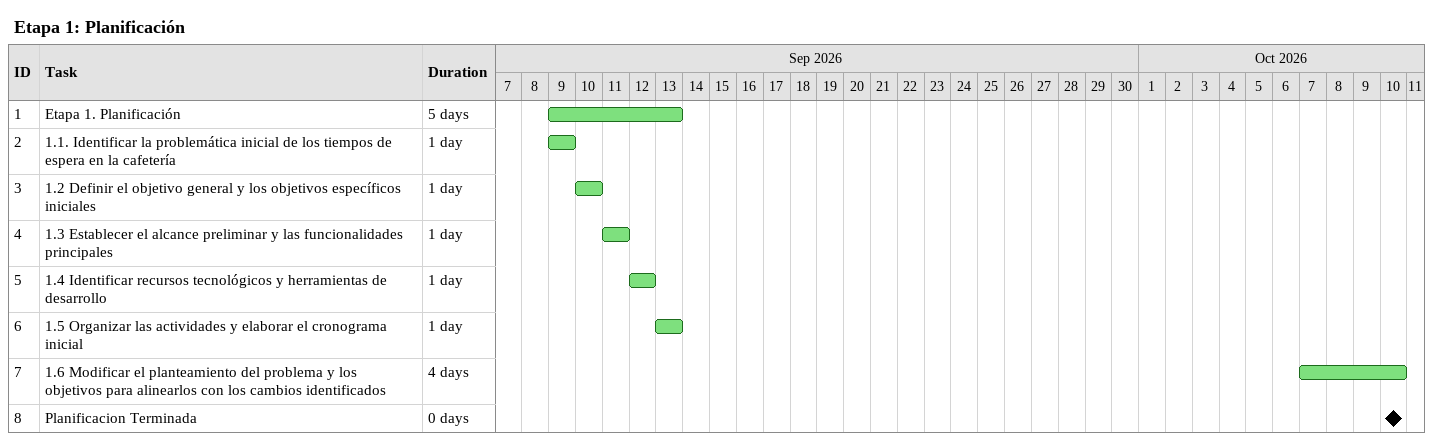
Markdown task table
Etapa 1: Planificación

| ID | Task | Duration | Start | Finish |
|---|---|---|---|---|
| 1 | Etapa 1. Planificación | 5d | 2026-09-09 | 2026-09-13 |
| 2 | 1.1. Identificar la problemática inicial de los tiempos de espera en la cafetería | 1d | 2026-09-09 | 2026-09-09 |
| 3 | 1.2 Definir el objetivo general y los objetivos específicos iniciales | 1d | 2026-09-10 | 2026-09-10 |
| 4 | 1.3 Establecer el alcance preliminar y las funcionalidades principales | 1d | 2026-09-11 | 2026-09-11 |
| 5 | 1.4 Identificar recursos tecnológicos y herramientas de desarrollo | 1d | 2026-09-12 | 2026-09-12 |
| 6 | 1.5 Organizar las actividades y elaborar el cronograma inicial | 1d | 2026-09-13 | 2026-09-13 |
| 7 | 1.6 Modificar el planteamiento del problema y los objetivos para alinearlos con los cambios identificados | 4d | 2026-10-07 | 2026-10-10 |
| 8 | Planificacion Terminada | 0d | 2026-10-10 | 2026-10-10 |
